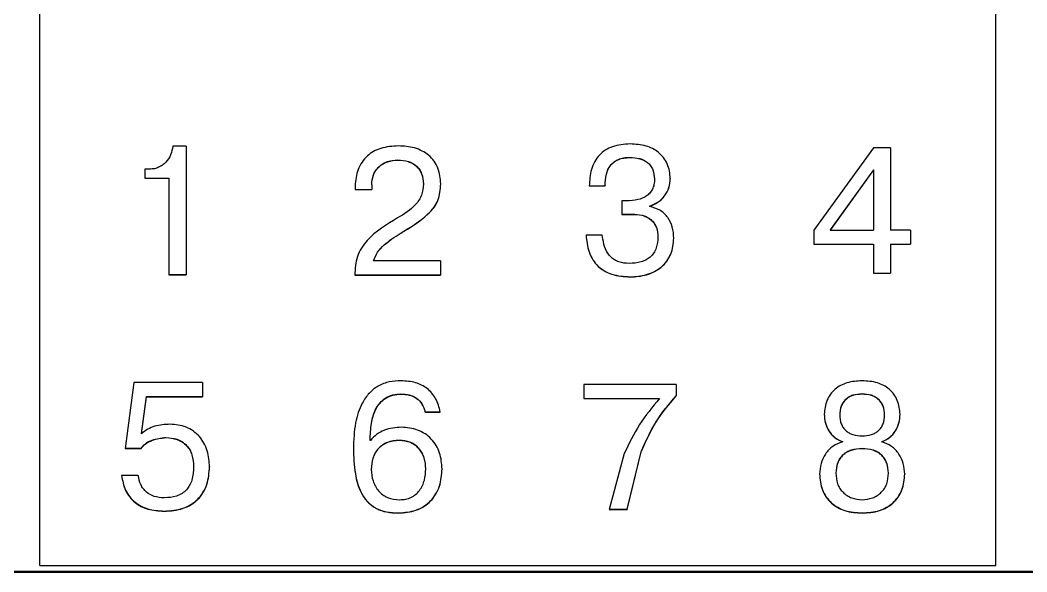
# Model space of a CAD drawing. Header units: millimetres. Extents: x 3520 to 8864, y 403 to 1747.
# Drawn here: x 5632.146 to 5634.092, y 870.559 to 871.627 of the extents above; entities that cross this region are included whole.
import ezdxf

# ---------------------------------------------------------------- set-up
doc = ezdxf.new("R2010")
doc.units = ezdxf.units.MM
doc.layers.add('main', color=5, linetype='Continuous', lineweight=50)
doc.layers.add('text', color=250, linetype='Continuous')

msp = doc.modelspace()

# ---------------------------------------------------------------- linework, layer by layer
at = {"layer": 'main', "color": 0, "linetype": 'Continuous'}
msp.add_line((5628.4279, 870.5594, 1518.358), (5635.9879, 870.5594, 1518.358), dxfattribs=at)
at = {"layer": 'text', "color": 0, "linetype": 'Continuous'}
for p, q in [((5632.1839, 870.5714, 1518.358), (5632.1839, 875.254, 1518.358)), ((5634.0319, 870.5714, 1518.358), (5634.0319, 875.254, 1518.358)), ((5632.4667, 871.3828, 1518.358), (5632.441, 871.3828, 1518.358)), ((5632.4667, 871.3828, 1518.358), (5632.4667, 871.134, 1518.358)), ((5633.7949, 871.3797, 1518.358), (5633.68, 871.2206, 1518.358)), ((5633.8281, 871.3797, 1518.358), (5633.7949, 871.3797, 1518.358)), ((5633.8281, 871.3797, 1518.358), (5633.8281, 871.2206, 1518.358)), ((5633.3238, 871.3613, 1518.358), (5633.3238, 871.361, 1518.358)), ((5632.3965, 871.3384, 1518.358), (5632.3871, 871.3384, 1518.358)), ((5632.3871, 871.3384, 1518.358), (5632.3871, 871.3209, 1518.358)), ((5632.876, 871.3559, 1518.358), (5632.876, 871.3562, 1518.358)), ((5633.7953, 871.3373, 1518.358), (5633.7115, 871.2209, 1518.358)), ((5633.7953, 871.337, 1518.358), (5633.7115, 871.2206, 1518.358)), ((5633.7953, 871.3373, 1518.358), (5633.7953, 871.337, 1518.358)), ((5633.7953, 871.337, 1518.358), (5633.7953, 871.2206, 1518.358)), ((5632.3871, 871.3212, 1518.358), (5632.4331, 871.3212, 1518.358)), ((5632.3871, 871.3209, 1518.358), (5632.4331, 871.3209, 1518.358)), ((5632.4331, 871.3212, 1518.358), (5632.4331, 871.3209, 1518.358)), ((5632.4331, 871.3209, 1518.358), (5632.4331, 871.134, 1518.358)), ((5633.372, 871.3193, 1518.358), (5633.372, 871.319, 1518.358)), ((5633.4024, 871.3207, 1518.358), (5633.4024, 871.3204, 1518.358)), ((5632.7933, 871.306, 1518.358), (5632.7933, 871.2987, 1518.358)), ((5632.7933, 871.299, 1518.358), (5632.8254, 871.299, 1518.358)), ((5632.7933, 871.2987, 1518.358), (5632.8254, 871.2987, 1518.358)), ((5632.8254, 871.3077, 1518.358), (5632.8254, 871.308, 1518.358)), ((5632.8254, 871.3077, 1518.358), (5632.8254, 871.2987, 1518.358)), ((5632.9253, 871.3095, 1518.358), (5632.9253, 871.3097, 1518.358)), ((5632.9588, 871.3098, 1518.358), (5632.9588, 871.3101, 1518.358)), ((5633.2459, 871.3061, 1518.358), (5633.2459, 871.3058, 1518.358)), ((5633.2459, 871.3061, 1518.358), (5633.2763, 871.3061, 1518.358)), ((5633.2459, 871.3058, 1518.358), (5633.2763, 871.3058, 1518.358)), ((5633.2763, 871.3066, 1518.358), (5633.2763, 871.3063, 1518.358)), ((5633.2763, 871.3061, 1518.358), (5633.2763, 871.3058, 1518.358)), ((5633.3185, 871.2771, 1518.358), (5633.3088, 871.2771, 1518.358)), ((5633.3088, 871.2771, 1518.358), (5633.3088, 871.2507, 1518.358)), ((5633.3622, 871.267, 1518.358), (5633.3622, 871.2667, 1518.358)), ((5633.3622, 871.2667, 1518.358), (5633.3622, 871.266, 1518.358)), ((5633.3088, 871.251, 1518.358), (5633.3339, 871.251, 1518.358)), ((5633.3088, 871.2507, 1518.358), (5633.3339, 871.2507, 1518.358)), ((5633.3339, 871.251, 1518.358), (5633.3339, 871.2507, 1518.358)), ((5633.68, 871.2206, 1518.358), (5633.68, 871.1932, 1518.358)), ((5633.7115, 871.2209, 1518.358), (5633.7115, 871.2206, 1518.358)), ((5633.7115, 871.2206, 1518.358), (5633.7953, 871.2206, 1518.358)), ((5633.8665, 871.2206, 1518.358), (5633.8281, 871.2206, 1518.358)), ((5633.8665, 871.2206, 1518.358), (5633.8665, 871.1932, 1518.358)), ((5632.8802, 871.2138, 1518.358), (5632.8802, 871.2141, 1518.358)), ((5633.271, 871.2109, 1518.358), (5633.2396, 871.2109, 1518.358)), ((5633.2721, 871.2029, 1518.358), (5633.271, 871.2109, 1518.358)), ((5633.3786, 871.2074, 1518.358), (5633.3786, 871.2071, 1518.358)), ((5633.4093, 871.205, 1518.358), (5633.4093, 871.2046, 1518.358)), ((5633.68, 871.1935, 1518.358), (5633.7953, 871.1935, 1518.358)), ((5633.68, 871.1932, 1518.358), (5633.7953, 871.1932, 1518.358)), ((5633.7953, 871.1935, 1518.358), (5633.7953, 871.1932, 1518.358)), ((5633.7953, 871.1932, 1518.358), (5633.7953, 871.1371, 1518.358)), ((5633.8281, 871.1935, 1518.358), (5633.8665, 871.1935, 1518.358)), ((5633.8281, 871.1935, 1518.358), (5633.8281, 871.1932, 1518.358)), ((5633.8281, 871.1932, 1518.358), (5633.8665, 871.1932, 1518.358)), ((5633.8281, 871.1932, 1518.358), (5633.8281, 871.1371, 1518.358)), ((5632.8289, 871.1608, 1518.358), (5632.8289, 871.1611, 1518.358)), ((5632.9581, 871.1608, 1518.358), (5632.8289, 871.1608, 1518.358)), ((5632.9581, 871.1608, 1518.358), (5632.9581, 871.1334, 1518.358)), ((5632.4331, 871.1343, 1518.358), (5632.4667, 871.1343, 1518.358)), ((5632.4331, 871.134, 1518.358), (5632.4667, 871.134, 1518.358)), ((5632.7926, 871.1338, 1518.358), (5632.9581, 871.1338, 1518.358)), ((5632.7926, 871.1334, 1518.358), (5632.9581, 871.1334, 1518.358)), ((5633.3252, 871.1301, 1518.358), (5633.3252, 871.1298, 1518.358)), ((5633.7953, 871.1374, 1518.358), (5633.8281, 871.1374, 1518.358)), ((5633.7953, 871.1371, 1518.358), (5633.8281, 871.1371, 1518.358)), ((5632.3659, 870.9254, 1518.358), (5632.3488, 870.798, 1518.358)), ((5632.498, 870.9254, 1518.358), (5632.3659, 870.9254, 1518.358)), ((5632.498, 870.9254, 1518.358), (5632.498, 870.8981, 1518.358)), ((5633.4137, 870.9217, 1518.358), (5633.2353, 870.9217, 1518.358)), ((5633.2353, 870.9217, 1518.358), (5633.2353, 870.8944, 1518.358)), ((5633.4137, 870.9217, 1518.358), (5633.4137, 870.8996, 1518.358)), ((5632.3802, 870.827, 1518.358), (5632.39, 870.8985, 1518.358)), ((5632.3802, 870.8266, 1518.358), (5632.39, 870.8981, 1518.358)), ((5632.39, 870.8985, 1518.358), (5632.498, 870.8985, 1518.358)), ((5632.39, 870.8985, 1518.358), (5632.39, 870.8981, 1518.358)), ((5632.39, 870.8981, 1518.358), (5632.498, 870.8981, 1518.358)), ((5632.8818, 870.9035, 1518.358), (5632.8818, 870.9031, 1518.358)), ((5633.2353, 870.8948, 1518.358), (5633.3816, 870.8948, 1518.358)), ((5633.2353, 870.8944, 1518.358), (5633.3816, 870.8944, 1518.358)), ((5633.3816, 870.8948, 1518.358), (5633.3816, 870.8944, 1518.358)), ((5633.7733, 870.9035, 1518.358), (5633.7733, 870.9031, 1518.358)), ((5632.9286, 870.8689, 1518.358), (5632.9579, 870.8689, 1518.358)), ((5632.9286, 870.8689, 1518.358), (5632.9286, 870.8686, 1518.358)), ((5632.9286, 870.8686, 1518.358), (5632.9579, 870.8686, 1518.358)), ((5633.6999, 870.8645, 1518.358), (5633.6999, 870.8641, 1518.358)), ((5633.73, 870.8634, 1518.358), (5633.73, 870.863, 1518.358)), ((5633.8166, 870.8634, 1518.358), (5633.8166, 870.863, 1518.358)), ((5633.8466, 870.8645, 1518.358), (5633.8466, 870.8641, 1518.358)), ((5632.3802, 870.827, 1518.358), (5632.3802, 870.8266, 1518.358)), ((5632.4274, 870.8194, 1518.358), (5632.4274, 870.8191, 1518.358)), ((5632.8224, 870.8141, 1518.358), (5632.8224, 870.8137, 1518.358)), ((5632.8231, 870.8137, 1518.358), (5632.8224, 870.8137, 1518.358)), ((5632.8783, 870.8137, 1518.358), (5632.8783, 870.8134, 1518.358)), ((5632.3488, 870.7984, 1518.358), (5632.3796, 870.7984, 1518.358)), ((5632.3488, 870.798, 1518.358), (5632.3796, 870.798, 1518.358)), ((5632.3796, 870.7984, 1518.358), (5632.3796, 870.798, 1518.358)), ((5633.7352, 870.8113, 1518.358), (5633.7352, 870.8109, 1518.358)), ((5633.7733, 870.7979, 1518.358), (5633.7733, 870.7975, 1518.358)), ((5633.8114, 870.8113, 1518.358), (5633.8114, 870.8109, 1518.358)), ((5633.3135, 870.7885, 1518.358), (5633.2841, 870.6803, 1518.358)), ((5633.3191, 870.6807, 1518.358), (5633.346, 870.7916, 1518.358)), ((5633.3191, 870.6803, 1518.358), (5633.346, 870.7913, 1518.358)), ((5633.346, 870.7916, 1518.358), (5633.346, 870.7913, 1518.358)), ((5632.4812, 870.7625, 1518.358), (5632.4812, 870.7621, 1518.358)), ((5632.5119, 870.7629, 1518.358), (5632.5119, 870.7625, 1518.358)), ((5632.8245, 870.7579, 1518.358), (5632.8245, 870.7575, 1518.358)), ((5632.93, 870.7589, 1518.358), (5632.93, 870.7585, 1518.358)), ((5632.374, 870.7456, 1518.358), (5632.3418, 870.7456, 1518.358)), ((5633.6909, 870.7489, 1518.358), (5633.6909, 870.7485, 1518.358)), ((5633.7223, 870.7506, 1518.358), (5633.7223, 870.7503, 1518.358)), ((5633.8243, 870.7506, 1518.358), (5633.8243, 870.7503, 1518.358)), ((5633.8557, 870.7489, 1518.358), (5633.8557, 870.7485, 1518.358)), ((5633.2841, 870.6807, 1518.358), (5633.3191, 870.6807, 1518.358)), ((5633.2841, 870.6803, 1518.358), (5633.3191, 870.6803, 1518.358)), ((5633.3191, 870.6807, 1518.358), (5633.3191, 870.6803, 1518.358)), ((5632.8776, 870.6734, 1518.358), (5632.8776, 870.673, 1518.358)), ((5633.7733, 870.6734, 1518.358), (5633.7733, 870.673, 1518.358)), ((5632.1839, 870.5714, 1518.358), (5634.0319, 870.5714, 1518.358)), ((5632.1839, 870.5714, 1518.358), (5634.0319, 870.5714, 1518.358))]:
    msp.add_line(p, q, dxfattribs=at)
for points, knots in [([(5632.441, 871.3828, 1518.358), (5632.44, 871.3772, 1518.358), (5632.4379, 871.3658, 1518.358), (5632.4297, 871.3535, 1518.358), (5632.4211, 871.3459, 1518.358), (5632.4135, 871.3416, 1518.358), (5632.4052, 871.3389, 1518.358), (5632.3995, 871.3385, 1518.358), (5632.3965, 871.3384, 1518.358)], [0, 0, 0, 0, 0.249793, 0.499347, 0.625987, 0.749473, 0.872797, 1, 1, 1, 1]), ([(5632.8771, 871.3833, 1518.358), (5632.8654, 871.3826, 1518.358), (5632.8486, 871.3815, 1518.358), (5632.8287, 871.3729, 1518.358), (5632.8163, 871.364, 1518.358), (5632.806, 871.3521, 1518.358), (5632.7959, 871.3329, 1518.358), (5632.7943, 871.3167, 1518.358), (5632.7933, 871.306, 1518.358)], [0, 0, 0, 0, 0.268895, 0.387064, 0.500171, 0.622992, 0.750488, 1, 1, 1, 1]), ([(5632.9588, 871.3098, 1518.358), (5632.9579, 871.3202, 1518.358), (5632.9566, 871.3358, 1518.358), (5632.9464, 871.3541, 1518.358), (5632.9359, 871.3655, 1518.358), (5632.9228, 871.374, 1518.358), (5632.9033, 871.3817, 1518.358), (5632.8875, 871.3827, 1518.358), (5632.8771, 871.3833, 1518.358)], [0, 0, 0, 0, 0.249346, 0.375173, 0.499582, 0.621136, 0.749981, 1, 1, 1, 1]), ([(5633.3248, 871.387, 1518.358), (5633.3131, 871.3862, 1518.358), (5633.2963, 871.3851, 1518.358), (5633.2767, 871.3755, 1518.358), (5633.2649, 871.3658, 1518.358), (5633.2557, 871.353, 1518.358), (5633.2474, 871.333, 1518.358), (5633.2465, 871.3166, 1518.358), (5633.2459, 871.3058, 1518.358)], [0, 0, 0, 0, 0.268834, 0.386347, 0.499796, 0.621021, 0.750104, 1, 1, 1, 1]), ([(5633.4024, 871.3204, 1518.358), (5633.4021, 871.3252, 1518.358), (5633.4015, 871.3348, 1518.358), (5633.3969, 871.3486, 1518.358), (5633.3897, 871.3611, 1518.358), (5633.3767, 871.3744, 1518.358), (5633.3546, 871.3853, 1518.358), (5633.3353, 871.3864, 1518.358), (5633.3248, 871.387, 1518.358)], [0, 0, 0, 0, 0.125799, 0.2504855, 0.376771, 0.5007543, 0.729628, 1, 1, 1, 1]), ([(5633.2763, 871.3061, 1518.358), (5633.2766, 871.3137, 1518.358), (5633.2772, 871.3275, 1518.358), (5633.2844, 871.3436, 1518.358), (5633.2934, 871.3527, 1518.358), (5633.3022, 871.3577, 1518.358), (5633.3125, 871.3608, 1518.358), (5633.3199, 871.3611, 1518.358), (5633.3238, 871.3613, 1518.358)], [0, 0, 0, 0, 0.274757, 0.49942, 0.616373, 0.733931, 0.859706, 1, 1, 1, 1]), ([(5633.2763, 871.3058, 1518.358), (5633.2766, 871.3134, 1518.358), (5633.2772, 871.3273, 1518.358), (5633.2844, 871.3433, 1518.358), (5633.2934, 871.3524, 1518.358), (5633.3056, 871.3595, 1518.358), (5633.3163, 871.3604, 1518.358), (5633.3238, 871.361, 1518.358)], [0, 0, 0, 0, 0.275239, 0.500131, 0.617333, 0.734951, 1, 1, 1, 1]), ([(5633.3238, 871.3613, 1518.358), (5633.3304, 871.3609, 1518.358), (5633.3425, 871.3602, 1518.358), (5633.3566, 871.3535, 1518.358), (5633.3647, 871.3451, 1518.358), (5633.3706, 871.3345, 1518.358), (5633.3714, 871.3254, 1518.358), (5633.372, 871.3193, 1518.358)], [0, 0, 0, 0, 0.272975, 0.499883, 0.623892, 0.750379, 1, 1, 1, 1]), ([(5633.3238, 871.361, 1518.358), (5633.3304, 871.3606, 1518.358), (5633.3426, 871.3599, 1518.358), (5633.3566, 871.3532, 1518.358), (5633.3647, 871.3449, 1518.358), (5633.3706, 871.3342, 1518.358), (5633.3714, 871.3251, 1518.358), (5633.372, 871.319, 1518.358)], [0, 0, 0, 0, 0.273555, 0.499819, 0.623905, 0.750338, 1, 1, 1, 1]), ([(5632.8254, 871.308, 1518.358), (5632.826, 871.3146, 1518.358), (5632.8268, 871.3245, 1518.358), (5632.833, 871.3362, 1518.358), (5632.8394, 871.3437, 1518.358), (5632.8473, 871.3495, 1518.358), (5632.8593, 871.355, 1518.358), (5632.8693, 871.3557, 1518.358), (5632.876, 871.3562, 1518.358)], [0, 0, 0, 0, 0.249466, 0.375698, 0.499816, 0.624224, 0.745334, 1, 1, 1, 1]), ([(5632.8254, 871.3077, 1518.358), (5632.826, 871.3143, 1518.358), (5632.8268, 871.3242, 1518.358), (5632.833, 871.3359, 1518.358), (5632.8393, 871.3433, 1518.358), (5632.8471, 871.3491, 1518.358), (5632.8591, 871.3546, 1518.358), (5632.8692, 871.3554, 1518.358), (5632.876, 871.3559, 1518.358)], [0, 0, 0, 0, 0.249482, 0.375781, 0.499833, 0.619461, 0.742403, 1, 1, 1, 1]), ([(5632.876, 871.3562, 1518.358), (5632.8829, 871.3557, 1518.358), (5632.8929, 871.355, 1518.358), (5632.9046, 871.3498, 1518.358), (5632.9119, 871.3445, 1518.358), (5632.9179, 871.3377, 1518.358), (5632.924, 871.3263, 1518.358), (5632.9247, 871.3165, 1518.358), (5632.9253, 871.3097, 1518.358)], [0, 0, 0, 0, 0.266582, 0.38535, 0.500236, 0.617852, 0.736653, 1, 1, 1, 1]), ([(5632.876, 871.3559, 1518.358), (5632.8829, 871.3554, 1518.358), (5632.8929, 871.3547, 1518.358), (5632.9047, 871.3495, 1518.358), (5632.912, 871.3442, 1518.358), (5632.9179, 871.3374, 1518.358), (5632.924, 871.326, 1518.358), (5632.9247, 871.3162, 1518.358), (5632.9253, 871.3095, 1518.358)], [0, 0, 0, 0, 0.267179, 0.38579, 0.500167, 0.617782, 0.736602, 1, 1, 1, 1]), ([(5633.372, 871.319, 1518.358), (5633.3718, 871.3155, 1518.358), (5633.3714, 871.3088, 1518.358), (5633.3683, 871.2995, 1518.358), (5633.3631, 871.2917, 1518.358), (5633.3538, 871.2839, 1518.358), (5633.3386, 871.278, 1518.358), (5633.3257, 871.2774, 1518.358), (5633.3185, 871.2771, 1518.358)], [0, 0, 0, 0, 0.137271, 0.261177, 0.379293, 0.500299, 0.724403, 1, 1, 1, 1]), ([(5633.3622, 871.267, 1518.358), (5633.3679, 871.2691, 1518.358), (5633.3792, 871.2734, 1518.358), (5633.3922, 871.2863, 1518.358), (5633.4009, 871.3025, 1518.358), (5633.4019, 871.3146, 1518.358), (5633.4024, 871.3207, 1518.358)], [0, 0, 0, 0, 0.249993, 0.499876, 0.744888, 1, 1, 1, 1]), ([(5633.3622, 871.2667, 1518.358), (5633.3679, 871.2688, 1518.358), (5633.3792, 871.2732, 1518.358), (5633.3922, 871.286, 1518.358), (5633.4009, 871.3022, 1518.358), (5633.4019, 871.3143, 1518.358), (5633.4024, 871.3204, 1518.358)], [0, 0, 0, 0, 0.249975, 0.499855, 0.744866, 1, 1, 1, 1]), ([(5632.9253, 871.3095, 1518.358), (5632.9246, 871.3022, 1518.358), (5632.9233, 871.2877, 1518.358), (5632.9066, 871.2629, 1518.358), (5632.8879, 871.2515, 1518.358), (5632.8753, 871.2439, 1518.358)], [0, 0, 0, 0, 0.249754, 0.499494, 1, 1, 1, 1]), ([(5632.8802, 871.2141, 1518.358), (5632.8992, 871.2255, 1518.358), (5632.9231, 871.2398, 1518.358), (5632.9459, 871.2637, 1518.358), (5632.9571, 871.2828, 1518.358), (5632.9581, 871.2991, 1518.358), (5632.9588, 871.3101, 1518.358)], [0, 0, 0, 0, 0.500814, 0.632929, 0.750913, 1, 1, 1, 1]), ([(5632.8802, 871.2138, 1518.358), (5632.8992, 871.2252, 1518.358), (5632.9231, 871.2395, 1518.358), (5632.9459, 871.2634, 1518.358), (5632.9571, 871.2825, 1518.358), (5632.9581, 871.2988, 1518.358), (5632.9588, 871.3098, 1518.358)], [0, 0, 0, 0, 0.500793, 0.632939, 0.750894, 1, 1, 1, 1]), ([(5633.4093, 871.2046, 1518.358), (5633.4088, 871.212, 1518.358), (5633.4079, 871.2261, 1518.358), (5633.3999, 871.2424, 1518.358), (5633.3908, 871.2527, 1518.358), (5633.3795, 871.2615, 1518.358), (5633.3691, 871.2642, 1518.358), (5633.3622, 871.266, 1518.358)], [0, 0, 0, 0, 0.261881, 0.500135, 0.626029, 0.750394, 1, 1, 1, 1]), ([(5632.8753, 871.2439, 1518.358), (5632.8541, 871.2312, 1518.358), (5632.8275, 871.2151, 1518.358), (5632.8052, 871.186, 1518.358), (5632.7945, 871.1639, 1518.358), (5632.7934, 871.1457, 1518.358), (5632.7926, 871.1334, 1518.358)], [0, 0, 0, 0, 0.500045, 0.627592, 0.750396, 1, 1, 1, 1]), ([(5633.3339, 871.251, 1518.358), (5633.3402, 871.2506, 1518.358), (5633.3492, 871.2499, 1518.358), (5633.3599, 871.2447, 1518.358), (5633.3666, 871.2395, 1518.358), (5633.3719, 871.2331, 1518.358), (5633.3774, 871.2226, 1518.358), (5633.3781, 871.2136, 1518.358), (5633.3786, 871.2074, 1518.358)], [0, 0, 0, 0, 0.262987, 0.382395, 0.500073, 0.618627, 0.73807, 1, 1, 1, 1]), ([(5633.3339, 871.2507, 1518.358), (5633.3402, 871.2503, 1518.358), (5633.3492, 871.2496, 1518.358), (5633.3599, 871.2444, 1518.358), (5633.3666, 871.2392, 1518.358), (5633.3719, 871.2328, 1518.358), (5633.3774, 871.2223, 1518.358), (5633.3781, 871.2133, 1518.358), (5633.3786, 871.2071, 1518.358)], [0, 0, 0, 0, 0.262722, 0.381883, 0.500134, 0.61866, 0.738097, 1, 1, 1, 1]), ([(5632.8289, 871.1611, 1518.358), (5632.8312, 871.167, 1518.358), (5632.8357, 871.1788, 1518.358), (5632.8539, 871.1968, 1518.358), (5632.8697, 871.2072, 1518.358), (5632.8802, 871.2141, 1518.358)], [0, 0, 0, 0, 0.249202, 0.499295, 1, 1, 1, 1]), ([(5632.8289, 871.1608, 1518.358), (5632.8312, 871.1667, 1518.358), (5632.8357, 871.1785, 1518.358), (5632.8539, 871.1965, 1518.358), (5632.8697, 871.2069, 1518.358), (5632.8802, 871.2138, 1518.358)], [0, 0, 0, 0, 0.249217, 0.499309, 1, 1, 1, 1]), ([(5633.2396, 871.2112, 1518.358), (5633.2407, 871.2001, 1518.358), (5633.2423, 871.1833, 1518.358), (5633.2521, 871.1631, 1518.358), (5633.2623, 871.1505, 1518.358), (5633.275, 871.1411, 1518.358), (5633.2956, 871.1319, 1518.358), (5633.313, 871.1309, 1518.358), (5633.3252, 871.1301, 1518.358)], [0, 0, 0, 0, 0.249802, 0.378147, 0.500011, 0.612368, 0.73004, 1, 1, 1, 1]), ([(5633.2396, 871.2109, 1518.358), (5633.2407, 871.1998, 1518.358), (5633.2423, 871.183, 1518.358), (5633.2521, 871.1627, 1518.358), (5633.2623, 871.1501, 1518.358), (5633.275, 871.1408, 1518.358), (5633.2956, 871.1316, 1518.358), (5633.313, 871.1305, 1518.358), (5633.3252, 871.1298, 1518.358)], [0, 0, 0, 0, 0.24983, 0.378233, 0.500059, 0.6123, 0.729937, 1, 1, 1, 1]), ([(5633.3231, 871.1558, 1518.358), (5633.3162, 871.1563, 1518.358), (5633.3063, 871.1571, 1518.358), (5633.2946, 871.1627, 1518.358), (5633.2848, 871.1703, 1518.358), (5633.2759, 871.1839, 1518.358), (5633.2734, 871.1965, 1518.358), (5633.2721, 871.2029, 1518.358)], [0, 0, 0, 0, 0.264765, 0.383235, 0.500723, 0.743902, 1, 1, 1, 1]), ([(5633.3786, 871.2071, 1518.358), (5633.3781, 871.1999, 1518.358), (5633.3772, 871.1891, 1518.358), (5633.3708, 871.1761, 1518.358), (5633.3639, 871.1683, 1518.358), (5633.3556, 871.1625, 1518.358), (5633.3422, 871.1569, 1518.358), (5633.331, 871.1563, 1518.358), (5633.3231, 871.1558, 1518.358)], [0, 0, 0, 0, 0.249625, 0.377166, 0.499848, 0.61054, 0.727596, 1, 1, 1, 1]), ([(5633.3252, 871.1301, 1518.358), (5633.3358, 871.1308, 1518.358), (5633.3519, 871.1319, 1518.358), (5633.3717, 871.1399, 1518.358), (5633.3851, 871.1486, 1518.358), (5633.396, 871.1601, 1518.358), (5633.4068, 871.1785, 1518.358), (5633.4083, 871.1944, 1518.358), (5633.4093, 871.205, 1518.358)], [0, 0, 0, 0, 0.250015, 0.378327, 0.500504, 0.6257, 0.750813, 1, 1, 1, 1]), ([(5633.3252, 871.1298, 1518.358), (5633.3358, 871.1305, 1518.358), (5633.3519, 871.1316, 1518.358), (5633.3717, 871.1396, 1518.358), (5633.3851, 871.1483, 1518.358), (5633.396, 871.1598, 1518.358), (5633.4068, 871.1782, 1518.358), (5633.4083, 871.1941, 1518.358), (5633.4093, 871.2046, 1518.358)], [0, 0, 0, 0, 0.249995, 0.378365, 0.500474, 0.625713, 0.750788, 1, 1, 1, 1]), ([(5632.8821, 870.929, 1518.358), (5632.8745, 870.9287, 1518.358), (5632.8592, 870.9281, 1518.358), (5632.8376, 870.9199, 1518.358), (5632.8196, 870.9055, 1518.358), (5632.8032, 870.8816, 1518.358), (5632.7917, 870.8447, 1518.358), (5632.7906, 870.8146, 1518.358), (5632.7899, 870.7978, 1518.358)], [0, 0, 0, 0, 0.1251346, 0.2499954, 0.370661, 0.4998033, 0.7230917, 1, 1, 1, 1]), ([(5632.9579, 870.8686, 1518.358), (5632.9556, 870.8776, 1518.358), (5632.9522, 870.8908, 1518.358), (5632.9419, 870.9054, 1518.358), (5632.9297, 870.917, 1518.358), (5632.9095, 870.9272, 1518.358), (5632.8916, 870.9284, 1518.358), (5632.8821, 870.929, 1518.358)], [0, 0, 0, 0, 0.262454, 0.382306, 0.500284, 0.735523, 1, 1, 1, 1]), ([(5633.7733, 870.929, 1518.358), (5633.7633, 870.9284, 1518.358), (5633.7489, 870.9275, 1518.358), (5633.7317, 870.9204, 1518.358), (5633.7208, 870.9131, 1518.358), (5633.7116, 870.9032, 1518.358), (5633.7024, 870.8871, 1518.358), (5633.7009, 870.8733, 1518.358), (5633.6999, 870.8641, 1518.358)], [0, 0, 0, 0, 0.268781, 0.387237, 0.500351, 0.624119, 0.750695, 1, 1, 1, 1]), ([(5633.8466, 870.8641, 1518.358), (5633.8456, 870.8733, 1518.358), (5633.8441, 870.8871, 1518.358), (5633.8349, 870.9032, 1518.358), (5633.8258, 870.9131, 1518.358), (5633.8149, 870.9204, 1518.358), (5633.7977, 870.9275, 1518.358), (5633.7833, 870.9284, 1518.358), (5633.7733, 870.929, 1518.358)], [0, 0, 0, 0, 0.249304, 0.375887, 0.499649, 0.612779, 0.731241, 1, 1, 1, 1]), ([(5632.8224, 870.8141, 1518.358), (5632.8227, 870.8252, 1518.358), (5632.8233, 870.8454, 1518.358), (5632.8304, 870.8701, 1518.358), (5632.8406, 870.8865, 1518.358), (5632.8521, 870.8965, 1518.358), (5632.8662, 870.9025, 1518.358), (5632.8764, 870.9031, 1518.358), (5632.8818, 870.9035, 1518.358)], [0, 0, 0, 0, 0.275932, 0.50029, 0.630155, 0.749432, 0.869088, 1, 1, 1, 1]), ([(5632.8224, 870.8137, 1518.358), (5632.8227, 870.8248, 1518.358), (5632.8233, 870.8449, 1518.358), (5632.8304, 870.8697, 1518.358), (5632.8406, 870.8861, 1518.358), (5632.8521, 870.8961, 1518.358), (5632.8662, 870.9021, 1518.358), (5632.8764, 870.9028, 1518.358), (5632.8818, 870.9031, 1518.358)], [0, 0, 0, 0, 0.27562, 0.499619, 0.629756, 0.749216, 0.868993, 1, 1, 1, 1]), ([(5632.8818, 870.9035, 1518.358), (5632.8871, 870.9032, 1518.358), (5632.8978, 870.9028, 1518.358), (5632.9126, 870.8964, 1518.358), (5632.9237, 870.8844, 1518.358), (5632.9269, 870.8743, 1518.358), (5632.9286, 870.8689, 1518.358)], [0, 0, 0, 0, 0.250611, 0.50031, 0.735911, 1, 1, 1, 1]), ([(5632.8818, 870.9031, 1518.358), (5632.8871, 870.9029, 1518.358), (5632.8978, 870.9024, 1518.358), (5632.9126, 870.896, 1518.358), (5632.9237, 870.8841, 1518.358), (5632.9269, 870.8739, 1518.358), (5632.9286, 870.8686, 1518.358)], [0, 0, 0, 0, 0.250598, 0.50029, 0.735902, 1, 1, 1, 1]), ([(5633.3816, 870.8944, 1518.358), (5633.368, 870.8782, 1518.358), (5633.3409, 870.8456, 1518.358), (5633.3226, 870.8075, 1518.358), (5633.3135, 870.7885, 1518.358)], [0, 0, 0, 0, 0.499917, 1, 1, 1, 1]), ([(5633.346, 870.7916, 1518.358), (5633.3547, 870.8113, 1518.358), (5633.3721, 870.8505, 1518.358), (5633.3998, 870.8835, 1518.358), (5633.4137, 870.9, 1518.358)], [0, 0, 0, 0, 0.500069, 1, 1, 1, 1]), ([(5633.346, 870.7913, 1518.358), (5633.3547, 870.8109, 1518.358), (5633.3721, 870.8501, 1518.358), (5633.3998, 870.8831, 1518.358), (5633.4137, 870.8996, 1518.358)], [0, 0, 0, 0, 0.500077, 1, 1, 1, 1]), ([(5633.7733, 870.9035, 1518.358), (5633.7672, 870.9031, 1518.358), (5633.7585, 870.9025, 1518.358), (5633.7481, 870.898, 1518.358), (5633.7417, 870.8935, 1518.358), (5633.7364, 870.8873, 1518.358), (5633.7313, 870.8773, 1518.358), (5633.7305, 870.869, 1518.358), (5633.73, 870.8634, 1518.358)], [0, 0, 0, 0, 0.270369, 0.388155, 0.500101, 0.622843, 0.750424, 1, 1, 1, 1]), ([(5633.7733, 870.9031, 1518.358), (5633.7672, 870.9027, 1518.358), (5633.7585, 870.9021, 1518.358), (5633.7481, 870.8977, 1518.358), (5633.7417, 870.8931, 1518.358), (5633.7364, 870.8869, 1518.358), (5633.7313, 870.877, 1518.358), (5633.7305, 870.8686, 1518.358), (5633.73, 870.863, 1518.358)], [0, 0, 0, 0, 0.270347, 0.388127, 0.50007, 0.622813, 0.750402, 1, 1, 1, 1]), ([(5633.8166, 870.8634, 1518.358), (5633.8161, 870.869, 1518.358), (5633.8153, 870.8773, 1518.358), (5633.8102, 870.8873, 1518.358), (5633.8049, 870.8935, 1518.358), (5633.7984, 870.898, 1518.358), (5633.7881, 870.9025, 1518.358), (5633.7794, 870.9031, 1518.358), (5633.7733, 870.9035, 1518.358)], [0, 0, 0, 0, 0.249576, 0.377174, 0.499899, 0.611873, 0.729666, 1, 1, 1, 1]), ([(5633.8166, 870.863, 1518.358), (5633.8161, 870.8686, 1518.358), (5633.8153, 870.877, 1518.358), (5633.8102, 870.8869, 1518.358), (5633.8049, 870.8931, 1518.358), (5633.7984, 870.8977, 1518.358), (5633.7881, 870.9021, 1518.358), (5633.7794, 870.9027, 1518.358), (5633.7733, 870.9031, 1518.358)], [0, 0, 0, 0, 0.249597, 0.377204, 0.49993, 0.611901, 0.729688, 1, 1, 1, 1]), ([(5633.6999, 870.8645, 1518.358), (5633.7004, 870.8587, 1518.358), (5633.7012, 870.8474, 1518.358), (5633.7086, 870.8318, 1518.358), (5633.7196, 870.8186, 1518.358), (5633.73, 870.8137, 1518.358), (5633.7352, 870.8113, 1518.358)], [0, 0, 0, 0, 0.253896, 0.500308, 0.75151, 1, 1, 1, 1]), ([(5633.6999, 870.8641, 1518.358), (5633.7004, 870.8583, 1518.358), (5633.7012, 870.847, 1518.358), (5633.7086, 870.8315, 1518.358), (5633.7196, 870.8182, 1518.358), (5633.73, 870.8134, 1518.358), (5633.7352, 870.8109, 1518.358)], [0, 0, 0, 0, 0.254004, 0.500342, 0.751418, 1, 1, 1, 1]), ([(5633.73, 870.863, 1518.358), (5633.7304, 870.8571, 1518.358), (5633.7311, 870.8484, 1518.358), (5633.7364, 870.8384, 1518.358), (5633.7415, 870.8324, 1518.358), (5633.7479, 870.8279, 1518.358), (5633.7583, 870.8233, 1518.358), (5633.7671, 870.8227, 1518.358), (5633.7733, 870.8223, 1518.358)], [0, 0, 0, 0, 0.264911, 0.383456, 0.500011, 0.612105, 0.72986, 1, 1, 1, 1]), ([(5633.7733, 870.8223, 1518.358), (5633.7794, 870.8227, 1518.358), (5633.7883, 870.8233, 1518.358), (5633.7987, 870.8279, 1518.358), (5633.8051, 870.8324, 1518.358), (5633.8102, 870.8384, 1518.358), (5633.8155, 870.8484, 1518.358), (5633.8161, 870.8571, 1518.358), (5633.8166, 870.863, 1518.358)], [0, 0, 0, 0, 0.2701518, 0.3879071, 0.4999924, 0.6165515, 0.7351024, 1, 1, 1, 1]), ([(5633.8114, 870.8113, 1518.358), (5633.8165, 870.8137, 1518.358), (5633.8269, 870.8186, 1518.358), (5633.838, 870.8318, 1518.358), (5633.8453, 870.8474, 1518.358), (5633.8462, 870.8587, 1518.358), (5633.8466, 870.8645, 1518.358)], [0, 0, 0, 0, 0.248405, 0.499681, 0.746007, 1, 1, 1, 1]), ([(5633.8114, 870.8109, 1518.358), (5633.8165, 870.8134, 1518.358), (5633.8269, 870.8182, 1518.358), (5633.838, 870.8315, 1518.358), (5633.8453, 870.847, 1518.358), (5633.8462, 870.8583, 1518.358), (5633.8466, 870.8641, 1518.358)], [0, 0, 0, 0, 0.248565, 0.499657, 0.745981, 1, 1, 1, 1]), ([(5632.4354, 870.8449, 1518.358), (5632.4255, 870.8443, 1518.358), (5632.4106, 870.8435, 1518.358), (5632.3921, 870.8356, 1518.358), (5632.3842, 870.8297, 1518.358), (5632.3802, 870.8266, 1518.358)], [0, 0, 0, 0, 0.499505, 0.746413, 1, 1, 1, 1]), ([(5632.5119, 870.7625, 1518.358), (5632.5112, 870.773, 1518.358), (5632.5101, 870.789, 1518.358), (5632.5018, 870.8085, 1518.358), (5632.4927, 870.8215, 1518.358), (5632.481, 870.8321, 1518.358), (5632.4622, 870.8425, 1518.358), (5632.4461, 870.8439, 1518.358), (5632.4354, 870.8449, 1518.358)], [0, 0, 0, 0, 0.249941, 0.377961, 0.500376, 0.62504, 0.750704, 1, 1, 1, 1]), ([(5632.8828, 870.8392, 1518.358), (5632.8716, 870.8383, 1518.358), (5632.8546, 870.8368, 1518.358), (5632.8344, 870.826, 1518.358), (5632.8268, 870.8178, 1518.358), (5632.8231, 870.8137, 1518.358)], [0, 0, 0, 0, 0.499297, 0.75288, 1, 1, 1, 1]), ([(5632.9614, 870.7582, 1518.358), (5632.9606, 870.7688, 1518.358), (5632.9594, 870.7847, 1518.358), (5632.9505, 870.804, 1518.358), (5632.9409, 870.8168, 1518.358), (5632.9287, 870.827, 1518.358), (5632.9097, 870.8368, 1518.358), (5632.8935, 870.8383, 1518.358), (5632.8828, 870.8392, 1518.358)], [0, 0, 0, 0, 0.249783, 0.377021, 0.500185, 0.624264, 0.750549, 1, 1, 1, 1]), ([(5632.3796, 870.7984, 1518.358), (5632.3822, 870.8016, 1518.358), (5632.388, 870.8085, 1518.358), (5632.4046, 870.8166, 1518.358), (5632.4184, 870.8183, 1518.358), (5632.4274, 870.8194, 1518.358)], [0, 0, 0, 0, 0.227867, 0.50033, 1, 1, 1, 1]), ([(5632.3796, 870.798, 1518.358), (5632.3822, 870.8012, 1518.358), (5632.388, 870.8081, 1518.358), (5632.4046, 870.8163, 1518.358), (5632.4184, 870.818, 1518.358), (5632.4274, 870.8191, 1518.358)], [0, 0, 0, 0, 0.228047, 0.500343, 1, 1, 1, 1]), ([(5632.4274, 870.8194, 1518.358), (5632.4349, 870.8188, 1518.358), (5632.4462, 870.8179, 1518.358), (5632.4596, 870.8111, 1518.358), (5632.4678, 870.8041, 1518.358), (5632.474, 870.7956, 1518.358), (5632.48, 870.782, 1518.358), (5632.4807, 870.7705, 1518.358), (5632.4812, 870.7625, 1518.358)], [0, 0, 0, 0, 0.249551, 0.376579, 0.499828, 0.61261, 0.730702, 1, 1, 1, 1]), ([(5632.4274, 870.8191, 1518.358), (5632.4349, 870.8184, 1518.358), (5632.4462, 870.8175, 1518.358), (5632.4596, 870.8107, 1518.358), (5632.4678, 870.8037, 1518.358), (5632.474, 870.7952, 1518.358), (5632.48, 870.7816, 1518.358), (5632.4807, 870.7701, 1518.358), (5632.4812, 870.7621, 1518.358)], [0, 0, 0, 0, 0.249533, 0.376637, 0.499803, 0.612584, 0.730682, 1, 1, 1, 1]), ([(5632.8783, 870.8137, 1518.358), (5632.8705, 870.8131, 1518.358), (5632.8592, 870.8122, 1518.358), (5632.8462, 870.8053, 1518.358), (5632.8381, 870.7983, 1518.358), (5632.8317, 870.7896, 1518.358), (5632.8258, 870.7762, 1518.358), (5632.825, 870.7652, 1518.358), (5632.8245, 870.7579, 1518.358)], [0, 0, 0, 0, 0.261533, 0.380728, 0.499891, 0.622246, 0.750216, 1, 1, 1, 1]), ([(5632.8783, 870.8134, 1518.358), (5632.8705, 870.8127, 1518.358), (5632.8592, 870.8118, 1518.358), (5632.8462, 870.8049, 1518.358), (5632.8381, 870.798, 1518.358), (5632.8317, 870.7892, 1518.358), (5632.8258, 870.7758, 1518.358), (5632.825, 870.7648, 1518.358), (5632.8245, 870.7575, 1518.358)], [0, 0, 0, 0, 0.2615109, 0.3806996, 0.4998608, 0.6222185, 0.7501941, 1, 1, 1, 1]), ([(5632.93, 870.7589, 1518.358), (5632.9295, 870.766, 1518.358), (5632.9286, 870.7766, 1518.358), (5632.923, 870.7897, 1518.358), (5632.9169, 870.7983, 1518.358), (5632.9092, 870.8052, 1518.358), (5632.8967, 870.8122, 1518.358), (5632.8858, 870.8131, 1518.358), (5632.8783, 870.8137, 1518.358)], [0, 0, 0, 0, 0.249842, 0.377957, 0.500258, 0.620768, 0.740246, 1, 1, 1, 1]), ([(5632.93, 870.7585, 1518.358), (5632.9295, 870.7656, 1518.358), (5632.9286, 870.7763, 1518.358), (5632.923, 870.7893, 1518.358), (5632.9169, 870.7979, 1518.358), (5632.9092, 870.8048, 1518.358), (5632.8967, 870.8118, 1518.358), (5632.8858, 870.8127, 1518.358), (5632.8783, 870.8134, 1518.358)], [0, 0, 0, 0, 0.249862, 0.377984, 0.500287, 0.620796, 0.740268, 1, 1, 1, 1]), ([(5632.7899, 870.7982, 1518.358), (5632.7905, 870.7818, 1518.358), (5632.7914, 870.7528, 1518.358), (5632.8012, 870.7171, 1518.358), (5632.8165, 870.6942, 1518.358), (5632.834, 870.6813, 1518.358), (5632.855, 870.6744, 1518.358), (5632.8697, 870.6738, 1518.358), (5632.8776, 870.6734, 1518.358)], [0, 0, 0, 0, 0.282611, 0.5002611, 0.6289406, 0.7498909, 0.8655614, 1, 1, 1, 1]), ([(5632.7899, 870.7982, 1518.358), (5632.7899, 870.7982, 1518.358), (5632.7899, 870.798, 1518.358), (5632.7899, 870.7979, 1518.358), (5632.7899, 870.7978, 1518.358)], [0, 0, 0, 0, 0.499823, 1, 1, 1, 1]), ([(5632.7899, 870.7978, 1518.358), (5632.7905, 870.7815, 1518.358), (5632.7914, 870.7525, 1518.358), (5632.8012, 870.7167, 1518.358), (5632.8165, 870.6938, 1518.358), (5632.834, 870.6809, 1518.358), (5632.855, 870.674, 1518.358), (5632.8697, 870.6734, 1518.358), (5632.8776, 870.673, 1518.358)], [0, 0, 0, 0, 0.282675, 0.500295, 0.629015, 0.749924, 0.865486, 1, 1, 1, 1]), ([(5633.7352, 870.8109, 1518.358), (5633.7287, 870.8085, 1518.358), (5633.7157, 870.8035, 1518.358), (5633.7016, 870.7878, 1518.358), (5633.6926, 870.769, 1518.358), (5633.6914, 870.7554, 1518.358), (5633.6909, 870.7485, 1518.358)], [0, 0, 0, 0, 0.249628, 0.499504, 0.749693, 1, 1, 1, 1]), ([(5633.7733, 870.7979, 1518.358), (5633.7661, 870.7974, 1518.358), (5633.7559, 870.7967, 1518.358), (5633.7437, 870.7914, 1518.358), (5633.7361, 870.786, 1518.358), (5633.7299, 870.7787, 1518.358), (5633.7238, 870.767, 1518.358), (5633.7229, 870.7572, 1518.358), (5633.7223, 870.7506, 1518.358)], [0, 0, 0, 0, 0.269368, 0.387397, 0.500113, 0.623121, 0.750454, 1, 1, 1, 1]), ([(5633.7733, 870.7975, 1518.358), (5633.7661, 870.797, 1518.358), (5633.7559, 870.7963, 1518.358), (5633.7437, 870.791, 1518.358), (5633.7361, 870.7856, 1518.358), (5633.7299, 870.7784, 1518.358), (5633.7238, 870.7667, 1518.358), (5633.7229, 870.7568, 1518.358), (5633.7223, 870.7503, 1518.358)], [0, 0, 0, 0, 0.269346, 0.387369, 0.500081, 0.623093, 0.750435, 1, 1, 1, 1]), ([(5633.8243, 870.7506, 1518.358), (5633.8237, 870.7572, 1518.358), (5633.8228, 870.767, 1518.358), (5633.8167, 870.7787, 1518.358), (5633.8104, 870.786, 1518.358), (5633.8028, 870.7915, 1518.358), (5633.7907, 870.7968, 1518.358), (5633.7804, 870.7974, 1518.358), (5633.7733, 870.7979, 1518.358)], [0, 0, 0, 0, 0.249498, 0.376799, 0.499787, 0.61357, 0.731605, 1, 1, 1, 1]), ([(5633.8243, 870.7503, 1518.358), (5633.8237, 870.7568, 1518.358), (5633.8228, 870.7667, 1518.358), (5633.8167, 870.7784, 1518.358), (5633.8104, 870.7856, 1518.358), (5633.8028, 870.7911, 1518.358), (5633.7907, 870.7964, 1518.358), (5633.7804, 870.797, 1518.358), (5633.7733, 870.7975, 1518.358)], [0, 0, 0, 0, 0.249517, 0.376827, 0.49982, 0.613599, 0.731627, 1, 1, 1, 1]), ([(5633.8557, 870.7485, 1518.358), (5633.8551, 870.7554, 1518.358), (5633.854, 870.769, 1518.358), (5633.845, 870.7878, 1518.358), (5633.8309, 870.8035, 1518.358), (5633.8178, 870.8085, 1518.358), (5633.8114, 870.8109, 1518.358)], [0, 0, 0, 0, 0.250298, 0.500477, 0.750839, 1, 1, 1, 1]), ([(5632.4243, 870.677, 1518.358), (5632.4368, 870.6779, 1518.358), (5632.4549, 870.6791, 1518.358), (5632.4762, 870.6892, 1518.358), (5632.4893, 870.6993, 1518.358), (5632.4999, 870.7127, 1518.358), (5632.5098, 870.7338, 1518.358), (5632.5111, 870.7513, 1518.358), (5632.5119, 870.7629, 1518.358)], [0, 0, 0, 0, 0.266728, 0.385089, 0.500024, 0.622395, 0.75029, 1, 1, 1, 1]), ([(5632.4243, 870.6766, 1518.358), (5632.4368, 870.6775, 1518.358), (5632.455, 870.6787, 1518.358), (5632.4762, 870.6888, 1518.358), (5632.4894, 870.6989, 1518.358), (5632.4999, 870.7123, 1518.358), (5632.5098, 870.7334, 1518.358), (5632.5111, 870.7509, 1518.358), (5632.5119, 870.7625, 1518.358)], [0, 0, 0, 0, 0.266884, 0.385194, 0.499979, 0.622391, 0.750263, 1, 1, 1, 1]), ([(5632.4812, 870.7621, 1518.358), (5632.4807, 870.7536, 1518.358), (5632.48, 870.7413, 1518.358), (5632.4739, 870.7268, 1518.358), (5632.4676, 870.7178, 1518.358), (5632.4589, 870.7106, 1518.358), (5632.4445, 870.7038, 1518.358), (5632.4324, 870.703, 1518.358), (5632.4243, 870.7025, 1518.358)], [0, 0, 0, 0, 0.273326, 0.390421, 0.500173, 0.620426, 0.745031, 1, 1, 1, 1]), ([(5632.8245, 870.7575, 1518.358), (5632.8251, 870.75, 1518.358), (5632.826, 870.7387, 1518.358), (5632.832, 870.7249, 1518.358), (5632.8383, 870.7157, 1518.358), (5632.8463, 870.7082, 1518.358), (5632.8596, 870.7006, 1518.358), (5632.8711, 870.6996, 1518.358), (5632.879, 870.6989, 1518.358)], [0, 0, 0, 0, 0.2498859, 0.3781275, 0.5003504, 0.6219117, 0.7416364, 1, 1, 1, 1]), ([(5632.8776, 870.6734, 1518.358), (5632.889, 870.6743, 1518.358), (5632.9061, 870.6757, 1518.358), (5632.9265, 870.6858, 1518.358), (5632.9396, 870.6965, 1518.358), (5632.9498, 870.7099, 1518.358), (5632.9593, 870.7304, 1518.358), (5632.9606, 870.7474, 1518.358), (5632.9614, 870.7586, 1518.358)], [0, 0, 0, 0, 0.249577, 0.37605, 0.4999, 0.622671, 0.750262, 1, 1, 1, 1]), ([(5632.8776, 870.673, 1518.358), (5632.889, 870.6739, 1518.358), (5632.9061, 870.6753, 1518.358), (5632.9265, 870.6854, 1518.358), (5632.9396, 870.6961, 1518.358), (5632.9498, 870.7096, 1518.358), (5632.9593, 870.73, 1518.358), (5632.9606, 870.747, 1518.358), (5632.9614, 870.7582, 1518.358)], [0, 0, 0, 0, 0.249556, 0.376077, 0.49987, 0.622681, 0.750242, 1, 1, 1, 1]), ([(5632.879, 870.6989, 1518.358), (5632.883, 870.6991, 1518.358), (5632.8906, 870.6996, 1518.358), (5632.9014, 870.7031, 1518.358), (5632.9106, 870.7089, 1518.358), (5632.9206, 870.7195, 1518.358), (5632.9285, 870.7366, 1518.358), (5632.9295, 870.7512, 1518.358), (5632.93, 870.7585, 1518.358)], [0, 0, 0, 0, 0.134798, 0.257504, 0.377246, 0.500581, 0.74992, 1, 1, 1, 1]), ([(5632.9614, 870.7586, 1518.358), (5632.9614, 870.7585, 1518.358), (5632.9614, 870.7584, 1518.358), (5632.9614, 870.7583, 1518.358), (5632.9614, 870.7582, 1518.358)], [0, 0, 0, 0, 0.499824, 1, 1, 1, 1]), ([(5632.3418, 870.746, 1518.358), (5632.3437, 870.7362, 1518.358), (5632.3465, 870.7214, 1518.358), (5632.3571, 870.7044, 1518.358), (5632.3705, 870.6906, 1518.358), (5632.3934, 870.6789, 1518.358), (5632.4135, 870.6777, 1518.358), (5632.4243, 870.677, 1518.358)], [0, 0, 0, 0, 0.249824, 0.376835, 0.500369, 0.732274, 1, 1, 1, 1]), ([(5632.3418, 870.7456, 1518.358), (5632.3437, 870.7358, 1518.358), (5632.3465, 870.721, 1518.358), (5632.3571, 870.704, 1518.358), (5632.3705, 870.6902, 1518.358), (5632.3934, 870.6785, 1518.358), (5632.4135, 870.6773, 1518.358), (5632.4243, 870.6766, 1518.358)], [0, 0, 0, 0, 0.249852, 0.376924, 0.500415, 0.732142, 1, 1, 1, 1]), ([(5632.4243, 870.7025, 1518.358), (5632.4177, 870.703, 1518.358), (5632.4054, 870.7039, 1518.358), (5632.3917, 870.7116, 1518.358), (5632.3837, 870.7202, 1518.358), (5632.3772, 870.7307, 1518.358), (5632.3753, 870.7396, 1518.358), (5632.374, 870.7456, 1518.358)], [0, 0, 0, 0, 0.265138, 0.499272, 0.622229, 0.74995, 1, 1, 1, 1]), ([(5633.6909, 870.7489, 1518.358), (5633.6918, 870.7384, 1518.358), (5633.6932, 870.7226, 1518.358), (5633.7032, 870.7039, 1518.358), (5633.7135, 870.6924, 1518.358), (5633.7259, 870.6837, 1518.358), (5633.7454, 870.6752, 1518.358), (5633.7619, 870.6742, 1518.358), (5633.7733, 870.6734, 1518.358)], [0, 0, 0, 0, 0.249406, 0.375858, 0.499679, 0.614247, 0.732996, 1, 1, 1, 1]), ([(5633.6909, 870.7485, 1518.358), (5633.6918, 870.738, 1518.358), (5633.6932, 870.7222, 1518.358), (5633.7032, 870.7035, 1518.358), (5633.7135, 870.692, 1518.358), (5633.7259, 870.6833, 1518.358), (5633.7454, 870.6748, 1518.358), (5633.7619, 870.6738, 1518.358), (5633.7733, 870.673, 1518.358)], [0, 0, 0, 0, 0.249437, 0.375948, 0.499728, 0.614166, 0.732873, 1, 1, 1, 1]), ([(5633.7223, 870.7503, 1518.358), (5633.7229, 870.7432, 1518.358), (5633.7237, 870.7329, 1518.358), (5633.7299, 870.7207, 1518.358), (5633.7361, 870.7131, 1518.358), (5633.7439, 870.7069, 1518.358), (5633.7562, 870.7006, 1518.358), (5633.7665, 870.6996, 1518.358), (5633.7733, 870.6989, 1518.358)], [0, 0, 0, 0, 0.261169, 0.380977, 0.500056, 0.623583, 0.750514, 1, 1, 1, 1]), ([(5633.7733, 870.6989, 1518.358), (5633.7801, 870.6996, 1518.358), (5633.7904, 870.7006, 1518.358), (5633.8026, 870.7069, 1518.358), (5633.8105, 870.7131, 1518.358), (5633.8167, 870.7207, 1518.358), (5633.8229, 870.7329, 1518.358), (5633.8237, 870.7432, 1518.358), (5633.8243, 870.7503, 1518.358)], [0, 0, 0, 0, 0.249479, 0.376405, 0.499931, 0.619116, 0.738953, 1, 1, 1, 1]), ([(5633.7733, 870.6734, 1518.358), (5633.7847, 870.6742, 1518.358), (5633.8011, 870.6752, 1518.358), (5633.8207, 870.6837, 1518.358), (5633.8331, 870.6924, 1518.358), (5633.8433, 870.7039, 1518.358), (5633.8534, 870.7226, 1518.358), (5633.8548, 870.7384, 1518.358), (5633.8557, 870.7489, 1518.358)], [0, 0, 0, 0, 0.266935, 0.385702, 0.50032, 0.624045, 0.750592, 1, 1, 1, 1]), ([(5633.7733, 870.673, 1518.358), (5633.7847, 870.6738, 1518.358), (5633.8011, 870.6748, 1518.358), (5633.8207, 870.6833, 1518.358), (5633.8331, 870.692, 1518.358), (5633.8433, 870.7035, 1518.358), (5633.8534, 870.7222, 1518.358), (5633.8548, 870.738, 1518.358), (5633.8557, 870.7485, 1518.358)], [0, 0, 0, 0, 0.267114, 0.385825, 0.500276, 0.624045, 0.750564, 1, 1, 1, 1]), ([(5632.4243, 870.677, 1518.358), (5632.4243, 870.677, 1518.358), (5632.4243, 870.6768, 1518.358), (5632.4243, 870.6767, 1518.358), (5632.4243, 870.6766, 1518.358)], [0, 0, 0, 0, 0.499824, 1, 1, 1, 1])]:
    msp.add_open_spline(points, degree=3, knots=knots, dxfattribs=at)

doc.saveas('drawing.dxf')
